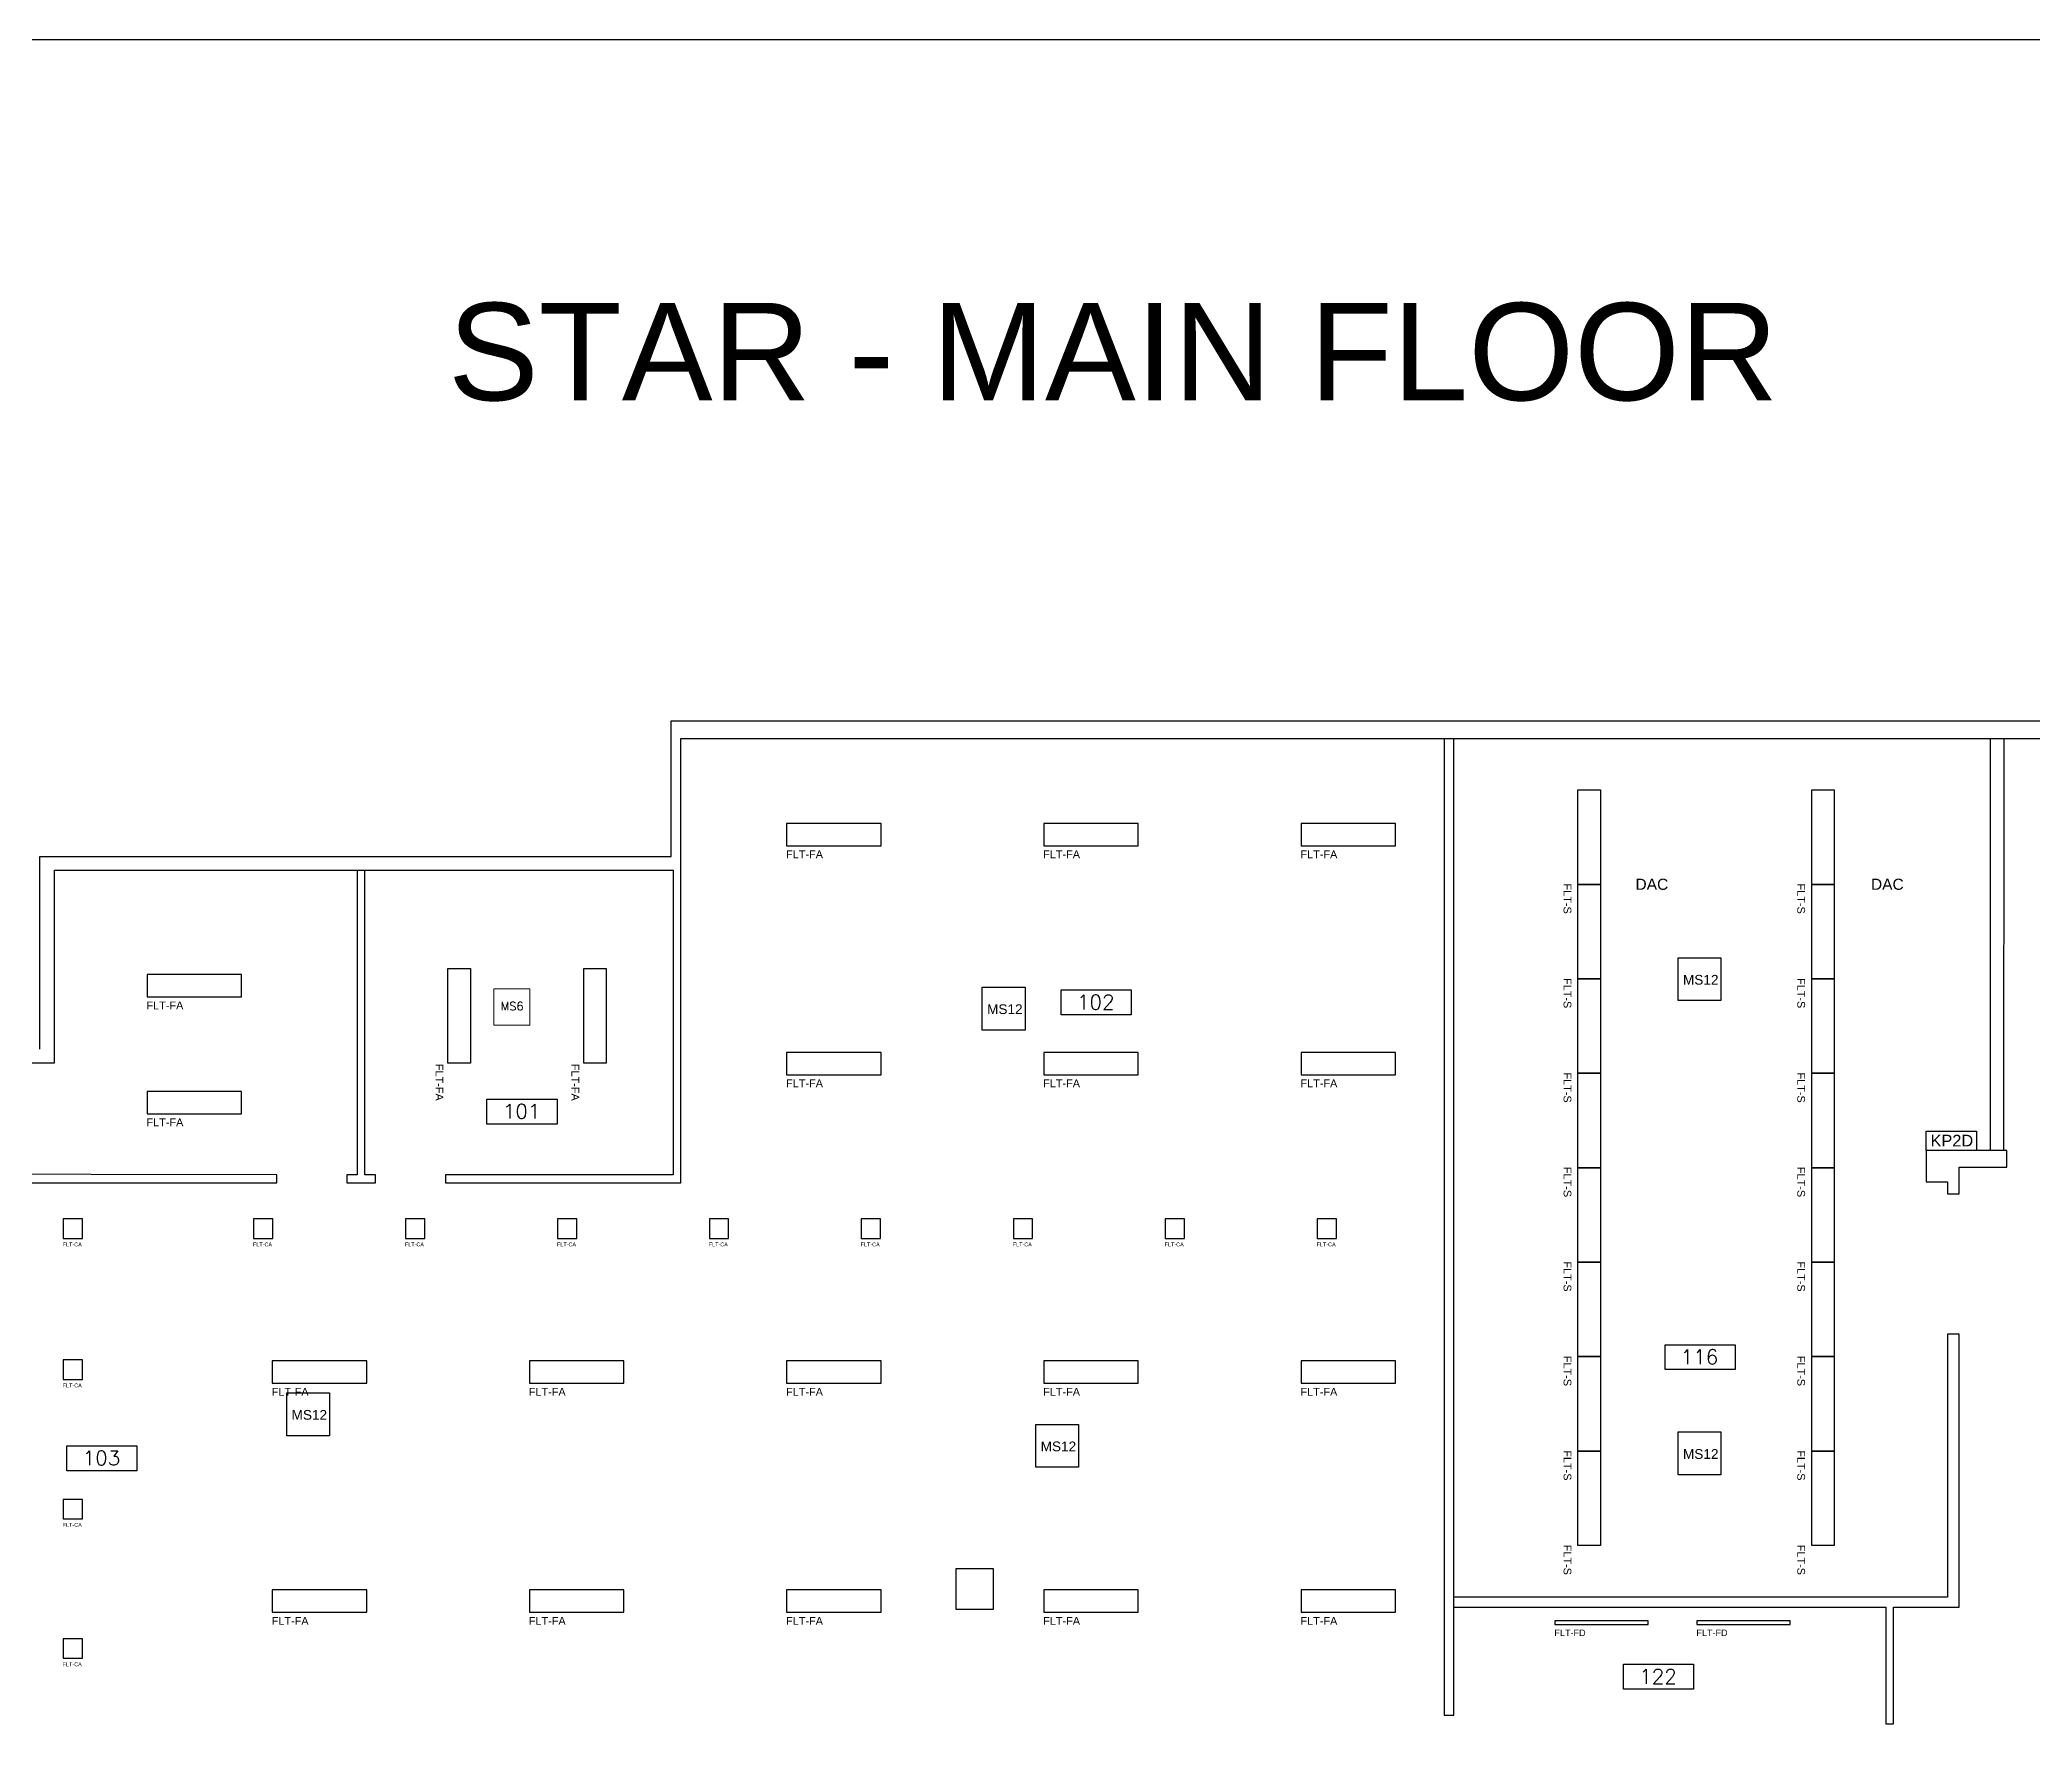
# Model space of a CAD drawing. Header units: feet. Extents: x 0 to 2692, y 0 to 1516.
# Drawn here: x 745 to 1768, y 651 to 1516 of the extents above; entities that cross this region are included whole.
import ezdxf
from ezdxf.enums import TextEntityAlignment as Align

# ---------------------------------------------------------------- set-up
doc = ezdxf.new("R2010")
doc.units = ezdxf.units.FT
doc.header["$MEASUREMENT"] = 0
doc.set_wipeout_variables(frame=1)
doc.layers.get('0').update_dxf_attribs({"color": 255})
for name, color, linetype in [('FLT-Fixtures', 3, 'Continuous'), ('FLT-Peripheral-Devices', 6, 'Continuous'), ('FLT-TEXT', 7, 'Continuous')]:
    doc.layers.add(name, color=color, linetype=linetype)
doc.styles.add('SET200', font='romans.shx', dxfattribs={"height": 200})
doc.styles.add('SIMPLEX', font='simplex.shx')
doc.styles.get("Standard").update_dxf_attribs({"font": 'arial.ttf'})

# ---------------------------------------------------------------- blocks, each defined once
blk = doc.blocks.new('AN')
for p, q in [((0, 0), (0, 12.8)), ((0, 12.8), (36, 12.8)), ((36, 12.8), (36, 0)), ((36, 0), (0, 0))]:
    blk.add_line(p, q)
at = {"style": 'SET200'}
for p in [(17.8, 2.8), (17.8, -10)]:
    blk.add_attdef('AREA', text='', height=7.49, dxfattribs=at).set_placement(p, align=Align.CENTER)
blk = doc.blocks.new('FLT-FA')
at = {"layer": 'FLT-Fixtures'}
blk.add_lwpolyline([(0, 0), (48.5, 0), (48.5, 11.5), (0, 11.5)], close=True, dxfattribs=at)
blk.add_attdef('FLT-FA', (-0.3, -6.4), '', height=4, dxfattribs=at)
blk = doc.blocks.new('FLT-CA')
at = {"layer": 'FLT-Fixtures'}
blk.add_lwpolyline([(0, 0), (9.9, 0), (9.9, 10), (0, 10)], close=True, dxfattribs=at)
blk.add_attdef('FLT-CA', (-0.3, -4.1), '', height=2, dxfattribs=at)
blk = doc.blocks.new('FLT-S-DUMMY')
at = {"layer": 'FLT-Fixtures'}
blk.add_lwpolyline([(0, 0), (48.5, 0), (48.5, 11.5), (0, 11.5)], close=True, dxfattribs=at)
blk.add_attdef('FLT-S', (0.4, -7.4), '', height=4, dxfattribs=at)
blk = doc.blocks.new('FLT-FD')
at = {"layer": 'FLT-Fixtures'}
blk.add_lwpolyline([(0, 0), (48, 0), (48, 2), (0, 2)], close=True, dxfattribs=at)
blk.add_attdef('FLT-FD', (-0.2, -5.9), '', height=3.33, dxfattribs=at)
blk = doc.blocks.new('FLT-MS12')
at = {"layer": 'FLT-Peripheral-Devices'}
blk.add_lwpolyline([(0, 22), (22, 22), (22, 0), (0, 0)], close=True, dxfattribs=at)
at = {"layer": 'FLT-Peripheral-Devices', "insert": (2.5, 13.2), "char_height": 5, "attachment_point": 1}
blk.add_mtext('MS12', dxfattribs=at)
blk = doc.blocks.new('FLT-MS6')
at = {"layer": 'FLT-Peripheral-Devices', "lineweight": 0}
blk.add_lwpolyline([(0, 0), (18.6, 0), (18.6, 18.6), (0, 18.6)], close=True, dxfattribs=at)
at = {"layer": 'FLT-Peripheral-Devices', "insert": (3.6, 11.9), "char_height": 4.27, "attachment_point": 1, "style": 'SIMPLEX'}
blk.add_mtext('MS6', dxfattribs=at)
blk = doc.blocks.new('FLT-DAC')
blk.add_wipeout([(0, 12.8), (23.3, 12.8), (23.3, 0), (0, 0)]).dxf.layer = 'FLT-Fixtures'
at = {"layer": 'FLT-Fixtures', "insert": (4.1, 9.2), "char_height": 5.72, "attachment_point": 1, "bg_fill": 2}
blk.add_mtext('DAC', dxfattribs=at)
blk = doc.blocks.new('FLT-KP2LD')
at = {"layer": 'FLT-Peripheral-Devices'}
blk.add_lwpolyline([(0, 10), (26, 10), (26, 0), (0, 0)], close=True, dxfattribs=at)
blk.add_text('KP2D', height=6.01, dxfattribs=at).set_placement((2.3, 2.1))

msp = doc.modelspace()

# ---------------------------------------------------------------- linework, layer by layer
for p, q in [((1746.3, 1157.2), (1746.3, 945.7)), ((1753.3, 945.7), (1753.5, 1157.2))]:
    msp.add_line(p, q)
for points in [[(0, 0), (2691.6, 0), (2691.6, 1516), (0, 1516)], [(1724.4, 929.7), (1724.4, 923.4), (1730.3, 923.4), (1730.3, 937.2), (1754.8, 937.2), (1754.8, 945.7), (1713.3, 945.7), (1713.3, 929.7)], [(1215.4, 731.1), (1234.3, 731.1), (1234.3, 710), (1215.4, 710)]]:
    msp.add_lwpolyline(points, close=True)
for points in [[(1465.9, 1157.2), (1465.9, 655.8), (1470.9, 655.8), (1470.9, 1157.2)], [(907.8, 1089.7), (907.8, 933.2), (902.4, 933.2), (902.4, 929.2), (917.2, 929.2), (917.2, 933.2), (911.8, 933.2), (911.8, 1089.7)], [(737.3, 929.2), (866.6, 929.2), (866.6, 933.2), (580.3, 933.7)], [(1470.9, 711.3), (1692.6, 711.3), (1692.6, 651.3), (1696.6, 651.3), (1696.6, 711.3), (1730.3, 711.3), (1730.3, 851.4), (1724.4, 851.4), (1724.4, 716.3), (1470.9, 716.3)]]:
    msp.add_lwpolyline(points)

# ---------------------------------------------------------------- block references
ref = msp.add_blockref('AN', (1269.2, 1015.4))
ref.add_attrib('AREA', '102', dxfattribs={"height": 7.49, "style": 'SET200'}).set_placement((1287, 1018.2), align=Align.CENTER)
ref = msp.add_blockref('AN', (974.4, 959.3))
ref.add_attrib('AREA', '101', dxfattribs={"height": 7.49, "style": 'SET200'}).set_placement((992.2, 962.1), align=Align.CENTER)
ref = msp.add_blockref('AN', (1579.3, 833.2))
ref.add_attrib('AREA', '116', dxfattribs={"height": 7.49, "style": 'SET200'}).set_placement((1597, 836), align=Align.CENTER)
ref = msp.add_blockref('AN', (758.7, 781.3))
ref.add_attrib('AREA', '103', dxfattribs={"height": 7.49, "style": 'SET200'}).set_placement((776.5, 784.1), align=Align.CENTER)
ref = msp.add_blockref('AN', (1557.9, 669.1))
ref.add_attrib('AREA', '122', dxfattribs={"height": 7.49, "style": 'SET200'}).set_placement((1575.7, 671.9), align=Align.CENTER)
at = {"layer": 'FLT-Fixtures'}
ref = msp.add_blockref('FLT-S-DUMMY', (1534.6, 1082.4), dxfattribs=dict(at, xscale=-1, rotation=270))
ref.add_attrib('FLT-S', 'FLT-S', (1527.2, 1082.8), dxfattribs={"height": 4, "rotation": 270})
ref = msp.add_blockref('FLT-S-DUMMY', (1654.6, 1082.4), dxfattribs=dict(at, xscale=-1, rotation=270))
ref.add_attrib('FLT-S', 'FLT-S', (1647.2, 1082.8), dxfattribs={"height": 4, "rotation": 270})
for name, p, values in [('FLT-FA', (1128.3, 1102.2), {'FLT-FA': 'FLT-FA'}), ('FLT-FA', (1260.3, 1102.2), {'FLT-FA': 'FLT-FA'}), ('FLT-FA', (1392.4, 1102.2), {'FLT-FA': 'FLT-FA'}), ('FLT-FA', (799.9, 1024.6), {'FLT-FA': 'FLT-FA'}), ('FLT-FA', (1128.3, 984.6), {'FLT-FA': 'FLT-FA'}), ('FLT-FA', (1260.3, 984.6), {'FLT-FA': 'FLT-FA'}), ('FLT-FA', (1392.4, 984.6), {'FLT-FA': 'FLT-FA'}), ('FLT-FA', (799.9, 964.6), {'FLT-FA': 'FLT-FA'}), ('FLT-CA', (756.9, 900.6), {'FLT-CA': 'FLT-CA'}), ('FLT-CA', (854.6, 900.6), {'FLT-CA': 'FLT-CA'}), ('FLT-CA', (932.6, 900.6), {'FLT-CA': 'FLT-CA'}), ('FLT-CA', (1010.7, 900.6), {'FLT-CA': 'FLT-CA'}), ('FLT-CA', (1088.6, 900.6), {'FLT-CA': 'FLT-CA'}), ('FLT-CA', (1166.6, 900.6), {'FLT-CA': 'FLT-CA'}), ('FLT-CA', (1244.7, 900.6), {'FLT-CA': 'FLT-CA'}), ('FLT-CA', (1322.7, 900.6), {'FLT-CA': 'FLT-CA'}), ('FLT-CA', (1400.7, 900.6), {'FLT-CA': 'FLT-CA'}), ('FLT-CA', (756.9, 828.2), {'FLT-CA': 'FLT-CA'}), ('FLT-FA', (864.2, 826.2), {'FLT-FA': 'FLT-FA'}), ('FLT-FA', (996.2, 826.2), {'FLT-FA': 'FLT-FA'}), ('FLT-FA', (1128.3, 826.2), {'FLT-FA': 'FLT-FA'}), ('FLT-FA', (1260.3, 826.2), {'FLT-FA': 'FLT-FA'}), ('FLT-FA', (1392.4, 826.2), {'FLT-FA': 'FLT-FA'}), ('FLT-CA', (756.9, 756.6), {'FLT-CA': 'FLT-CA'}), ('FLT-FA', (864.2, 708.6), {'FLT-FA': 'FLT-FA'}), ('FLT-FA', (996.2, 708.6), {'FLT-FA': 'FLT-FA'}), ('FLT-FA', (1128.3, 708.6), {'FLT-FA': 'FLT-FA'}), ('FLT-FA', (1260.3, 708.6), {'FLT-FA': 'FLT-FA'}), ('FLT-FA', (1392.4, 708.6), {'FLT-FA': 'FLT-FA'}), ('FLT-FD', (1522.7, 702.3), {'FLT-FD': 'FLT-FD'}), ('FLT-FD', (1595.6, 702.3), {'FLT-FD': 'FLT-FD'}), ('FLT-CA', (756.9, 685), {'FLT-CA': 'FLT-CA'})]:
    msp.add_blockref(name, p, dxfattribs=at).add_auto_attribs(values)
ref = msp.add_blockref('FLT-S-DUMMY', (1534.6, 1033.9), dxfattribs=dict(at, xscale=-1, rotation=270))
ref.add_attrib('FLT-S', 'FLT-S', (1527.2, 1034.3), dxfattribs={"height": 4, "rotation": 270})
ref = msp.add_blockref('FLT-S-DUMMY', (1654.6, 1033.9), dxfattribs=dict(at, xscale=-1, rotation=270))
ref.add_attrib('FLT-S', 'FLT-S', (1647.2, 1034.3), dxfattribs={"height": 4, "rotation": 270})
ref = msp.add_blockref('FLT-FA', (954.4, 990.6), dxfattribs=dict(at, xscale=-1, rotation=270))
ref.add_attrib('FLT-FA', 'FLT-FA', (948, 990.2), dxfattribs={"height": 4, "rotation": 270})
ref = msp.add_blockref('FLT-FA', (1024.2, 990.6), dxfattribs=dict(at, xscale=-1, rotation=270))
ref.add_attrib('FLT-FA', 'FLT-FA', (1017.8, 990.2), dxfattribs={"height": 4, "rotation": 270})
ref = msp.add_blockref('FLT-S-DUMMY', (1534.6, 985.4), dxfattribs=dict(at, xscale=-1, rotation=270))
ref.add_attrib('FLT-S', 'FLT-S', (1527.2, 985.8), dxfattribs={"height": 4, "rotation": 270})
ref = msp.add_blockref('FLT-S-DUMMY', (1654.6, 985.4), dxfattribs=dict(at, xscale=-1, rotation=270))
ref.add_attrib('FLT-S', 'FLT-S', (1647.2, 985.8), dxfattribs={"height": 4, "rotation": 270})
ref = msp.add_blockref('FLT-S-DUMMY', (1534.6, 936.9), dxfattribs=dict(at, xscale=-1, rotation=270))
ref.add_attrib('FLT-S', 'FLT-S', (1527.2, 937.3), dxfattribs={"height": 4, "rotation": 270})
ref = msp.add_blockref('FLT-S-DUMMY', (1654.6, 936.9), dxfattribs=dict(at, xscale=-1, rotation=270))
ref.add_attrib('FLT-S', 'FLT-S', (1647.2, 937.3), dxfattribs={"height": 4, "rotation": 270})
ref = msp.add_blockref('FLT-S-DUMMY', (1534.6, 888.4), dxfattribs=dict(at, xscale=-1, rotation=270))
ref.add_attrib('FLT-S', 'FLT-S', (1527.2, 888.8), dxfattribs={"height": 4, "rotation": 270})
ref = msp.add_blockref('FLT-S-DUMMY', (1654.6, 888.4), dxfattribs=dict(at, xscale=-1, rotation=270))
ref.add_attrib('FLT-S', 'FLT-S', (1647.2, 888.8), dxfattribs={"height": 4, "rotation": 270})
ref = msp.add_blockref('FLT-S-DUMMY', (1534.6, 839.9), dxfattribs=dict(at, xscale=-1, rotation=270))
ref.add_attrib('FLT-S', 'FLT-S', (1527.2, 840.3), dxfattribs={"height": 4, "rotation": 270})
ref = msp.add_blockref('FLT-S-DUMMY', (1654.6, 839.9), dxfattribs=dict(at, xscale=-1, rotation=270))
ref.add_attrib('FLT-S', 'FLT-S', (1647.2, 840.3), dxfattribs={"height": 4, "rotation": 270})
ref = msp.add_blockref('FLT-S-DUMMY', (1534.6, 791.4), dxfattribs=dict(at, xscale=-1, rotation=270))
ref.add_attrib('FLT-S', 'FLT-S', (1527.2, 791.8), dxfattribs={"height": 4, "rotation": 270})
ref = msp.add_blockref('FLT-S-DUMMY', (1654.6, 791.4), dxfattribs=dict(at, xscale=-1, rotation=270))
ref.add_attrib('FLT-S', 'FLT-S', (1647.2, 791.8), dxfattribs={"height": 4, "rotation": 270})
ref = msp.add_blockref('FLT-S-DUMMY', (1534.6, 742.9), dxfattribs=dict(at, xscale=-1, rotation=270))
ref.add_attrib('FLT-S', 'FLT-S', (1527.2, 743.3), dxfattribs={"height": 4, "rotation": 270})
ref = msp.add_blockref('FLT-S-DUMMY', (1654.6, 742.9), dxfattribs=dict(at, xscale=-1, rotation=270))
ref.add_attrib('FLT-S', 'FLT-S', (1647.2, 743.3), dxfattribs={"height": 4, "rotation": 270})
at = {"layer": 'FLT-Peripheral-Devices'}
for name, p in [('FLT-MS12', (1586, 1022.7)), ('FLT-MS6', (977.9, 1010.1)), ('FLT-MS12', (1228.7, 1007.6)), ('FLT-KP2LD', (1713.3, 945.7)), ('FLT-MS12', (871.6, 799.3)), ('FLT-MS12', (1256.2, 783.1)), ('FLT-MS12', (1586, 779.2))]:
    msp.add_blockref(name, p, dxfattribs=at)

# ---------------------------------------------------------------- texts
at = {"layer": 'FLT-TEXT', "insert": (1295.9, 1355.6), "char_height": 50, "attachment_point": 5}
msp.add_mtext_dynamic_manual_height_columns('STAR - MAIN FLOOR', width=1954.515, gutter_width=1, heights=[0], dxfattribs=at)

# ---------------------------------------------------------------- next in the draw order: block references
at = {"layer": 'FLT-Fixtures'}
for p in [(1560, 1076.1), (1680.9, 1076.1)]:
    msp.add_blockref('FLT-DAC', p, dxfattribs=at)

# ---------------------------------------------------------------- next in the draw order: linework, layer by layer
for points in [[(744.9, 997.7), (744.9, 1096.7), (1069, 1096.7), (1069, 1166.4), (2224.8, 1166.4)], [(580.3, 990.7), (752.3, 990.7), (752.3, 1089.7), (1070, 1089.7), (1070, 933.2), (953.2, 933.2), (953.2, 929.2), (1074, 929.2), (1074, 1157.2), (2218.8, 1157.2)]]:
    msp.add_lwpolyline(points)

doc.saveas('drawing.dxf')
